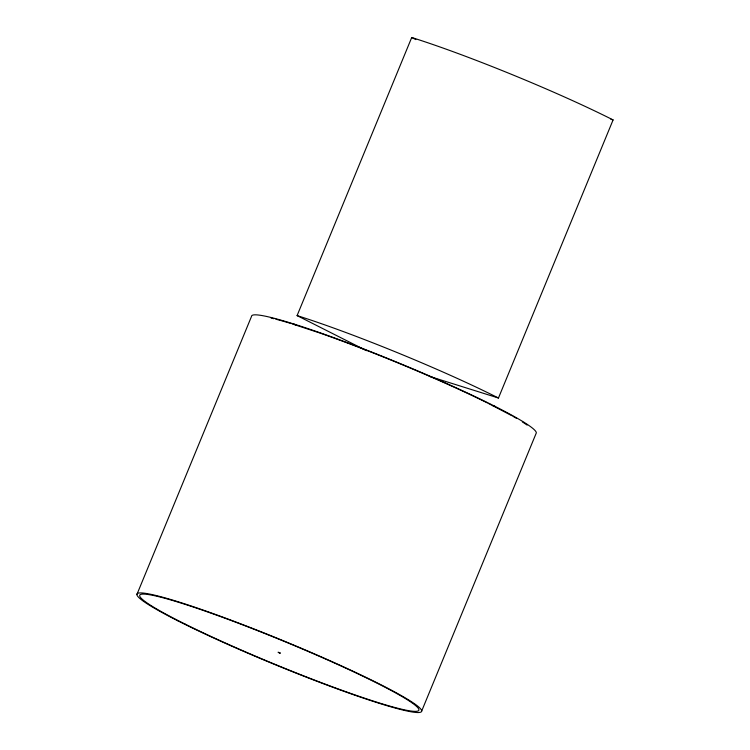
<?xml version="1.0" encoding="UTF-8"?>
<svg xmlns="http://www.w3.org/2000/svg" width="750" height="750" viewBox="0 0 750 750"><rect width="100%" height="100%" fill="white"/><g stroke="black" fill="none" stroke-linecap="round" stroke-linejoin="round"><path stroke-width="1.12" d="M136.912 594.45L251.541 316.35A153.928 12.609 22.4 0 1 394.509 361.238A153.928 12.609 22.4 0 1 536.316 432.919L421.697 711.019M366.459 350.672L297.094 315.6L411.722 37.5A153.928 12.609 22.4 0 1 613.088 119.925L498.459 398.025L429.328 376.322M495.028 406.369L492.553 405.6L511.734 415.641M610.856 119.231L613.088 119.925M292.097 323.869L319.041 332.728A150.909 12.366 22.4 0 1 487.416 402.938M279.656 653.006C282.825 653.869 274.819 650.925 279.656 653.006L279.3 652.734M411.722 37.5L415.856 39.591M293.653 323.944L296.119 325.191M488.344 403.397L491.709 405.159M271.059 318.038A150.909 12.366 22.4 0 1 273.891 318.722M275.906 319.228A150.909 12.366 22.4 0 1 291.094 323.541M512.934 416.316A150.909 12.366 22.4 0 1 516.366 418.284M522.375 421.922A150.909 12.366 22.4 0 1 527.109 425.091M297.094 315.6A153.928 12.609 22.4 0 1 498.459 398.025M184.884 623.972A150.909 12.366 22.4 0 0 415.566 711.366A150.909 12.366 22.4 0 0 237.45 622.866A150.909 12.366 22.4 0 0 184.884 623.972M178.2 620.991A153.928 12.609 22.4 0 0 416.691 712.5A153.928 12.609 22.4 0 0 243.009 624.712A153.928 12.609 22.4 0 0 178.2 620.991"/></g></svg>
